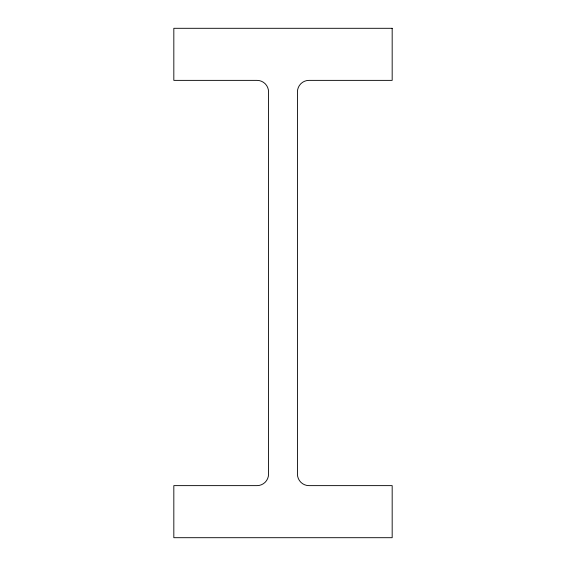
<?xml version="1.0" encoding="UTF-8"?>
<svg xmlns="http://www.w3.org/2000/svg" width="566" height="566" viewBox="0 0 566 566"><rect width="100%" height="100%" fill="white"/><g stroke="black" fill="none" stroke-linecap="round" stroke-linejoin="round"><path stroke-width="0.85" d="M392.174 28.3L173.826 28.3L173.826 80.372L257.028 80.372A11.532 11.532 0 0 1 268.56 91.897L268.56 474.103A11.532 11.532 0 0 1 257.028 485.628L173.826 485.628L173.826 537.7L392.174 537.7L392.174 485.628L308.972 485.628A11.532 11.532 0 0 1 297.44 474.103L297.44 91.897A11.532 11.532 0 0 1 308.972 80.372L392.174 80.372L392.174 28.3"/></g></svg>
